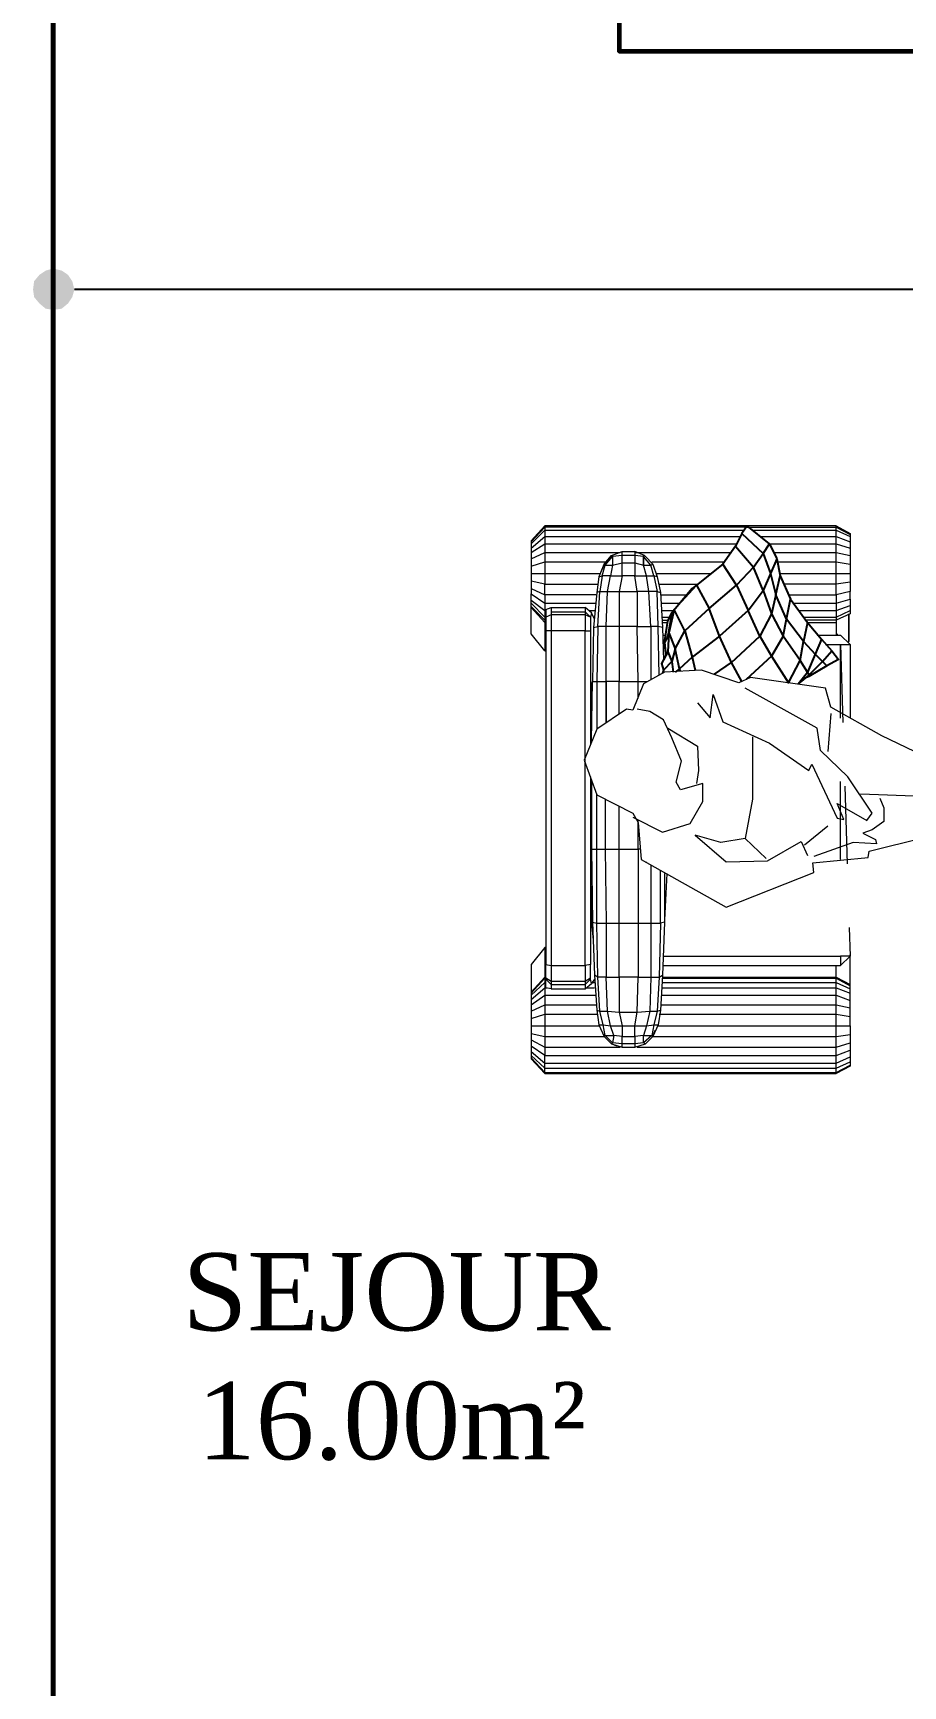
# Model space of a CAD drawing. Header units: inches. Extents: x 4.9 to 20.4, y 4.7 to 15.7.
# Drawn here: x 9.955 to 11.323, y 9.697 to 12.297 of the extents above; entities that cross this region are included whole.
import ezdxf

# ---------------------------------------------------------------- set-up
doc = ezdxf.new("R2010")
doc.units = ezdxf.units.IN
doc.header["$MEASUREMENT"] = 0
doc.linetypes.add('PDF_IMPORT', pattern=[1, 0.8, -0.2])
for name, color, linetype in [('PDF_Geometry', 7, 'Continuous'), ('PDF_Solid Fills', 7, 'Continuous'), ('PDF_Text', 7, 'Continuous')]:
    doc.layers.add(name, color=color, linetype=linetype)
doc.styles.add('PDF Romantic', font='romantic.ttf')

# ---------------------------------------------------------------- blocks, each defined once
blk = doc.blocks.new('distribution 3')
at = {"layer": 'PDF_Solid Fills', "transparency": 33554559}
blk.add_hatch(color=256, dxfattribs=at).paths.add_polyline_path([(7.5017, 11.1788), (7.49, 11.1771), (7.48, 11.1688), (7.4717, 11.1588), (7.47, 11.1471), (7.4717, 11.1338), (7.48, 11.1238), (7.49, 11.1171), (7.5017, 11.1138), (7.515, 11.1171), (7.525, 11.1238), (7.5317, 11.1338), (7.535, 11.1471), (7.5317, 11.1588), (7.525, 11.1688), (7.515, 11.1771)])
at = {"layer": 'PDF_Geometry', "lineweight": 60}
for points in [[(8.0783, 11.1471), (8.8467, 11.1471), (4.6, 11.1471), (8.8467, 11.1471)], [(8.0783, 10.1354), (8.0783, 10.2571), (7.8767, 10.2571), (7.8767, 7.5454), (5.2867, 7.5454), (5.2867, 9.4071), (5.165, 9.4071), (5.165, 7.5454)]]:
    blk.add_lwpolyline(points, dxfattribs=at)
at = {"layer": 'PDF_Geometry', "lineweight": 25}
for points in [[(7.5017, 7.5787), (7.5017, 7.6104), (7.5017, 11.0821), (7.5017, 11.1137)], [(6.9567, 10.1804), (6.9617, 10.1788), (6.9317, 10.1804), (6.9133, 10.1904), (6.9033, 10.1871), (6.8983, 10.1888)], [(7.1017, 10.0204), (7.13, 10.0554), (7.1183, 10.0638), (7.0983, 10.0738), (7.07, 10.0938), (7.0367, 10.1354), (7.0317, 10.1421), (6.9933, 10.1738), (6.9983, 10.1704), (7.0367, 10.1354), (7, 10.1154), (6.965, 10.1538), (6.9983, 10.1704), (6.9617, 10.1788), (6.9367, 10.1687), (6.9167, 10.1738), (6.9, 10.1721)], [(7.0783, 10.0087), (7.055, 10.0188), (7.0217, 10.0104), (6.9917, 10.0171), (6.9567, 10.0354), (6.9967, 10.0538), (6.9567, 10.0988), (6.9233, 10.1421), (6.905, 10.1621), (6.9, 10.1687)], [(6.9017, 10.1604), (6.905, 10.1621), (6.9367, 10.1687), (6.965, 10.1538), (6.9233, 10.1421), (6.9033, 10.1371)], [(6.9317, 10.1804), (6.9167, 10.1738), (6.9033, 10.1871)], [(6.925, 10.1837), (6.93, 10.1837), (6.9467, 10.1854), (6.98, 10.1804), (6.9933, 10.1738), (6.9567, 10.1804), (6.9467, 10.1854), (6.9267, 10.1837)], [(6.885, 10.0638), (6.915, 10.0804), (6.9567, 10.0988), (7, 10.1154), (7.0367, 10.0721), (6.9967, 10.0538), (7.0283, 10.0304), (6.9917, 10.0171), (6.9567, 9.9987), (6.925, 10.0171), (6.8833, 9.9904), (6.9183, 9.9721), (6.9567, 9.9987), (6.9833, 9.9937), (7.0217, 10.0104), (7.0517, 10.0038)], [(6.8967, 10.1071), (6.915, 10.0804), (6.9567, 10.0354), (6.925, 10.0171), (6.8883, 10.0571)], [(7.0983, 10.0738), (7.065, 10.0454), (7.0367, 10.0721), (7.07, 10.0938)], [(7.1183, 10.0638), (7.0867, 10.0304), (7.1017, 10.0204), (7.0783, 10.0087), (7.0517, 10.0038), (7.015, 9.9871)], [(6.8833, 9.9904), (6.885, 9.9904)], [(6.9783, 9.9604), (6.9483, 9.9671), (6.9833, 9.9937), (7.015, 9.9871), (6.9783, 9.9604), (6.9517, 9.9387), (6.9333, 9.9221), (6.92, 9.9121), (6.91, 9.9304), (6.8933, 9.9587), (6.89, 9.9654)], [(6.9517, 9.9387), (6.9283, 9.9488), (6.9167, 9.9371), (6.895, 9.9587), (6.8817, 9.9754), (6.9, 9.9604), (6.895, 9.9587), (6.8933, 9.9587)], [(6.91, 9.9304), (6.9167, 9.9371), (6.9333, 9.9221)]]:
    blk.add_lwpolyline(points, dxfattribs=at)
at = {"layer": 'PDF_Geometry', "lineweight": 9}
for points in [[(6.4667, 10.3721), (6.4667, 10.3737), (6.44, 10.3954), (6.3967, 10.3954), (6.395, 10.3954), (6.3917, 10.3954), (6.385, 10.3954), (6.3767, 10.3954), (6.3667, 10.3954), (6.355, 10.3954), (6.3433, 10.3954), (6.3317, 10.3954), (6.3217, 10.3954), (6.3117, 10.3954), (6.3033, 10.3954), (6.2967, 10.3954), (6.2933, 10.3954), (6.2917, 10.3954), (6.2683, 10.3737), (6.27, 10.3737), (6.27, 9.9154), (6.2817, 9.8937)], [(6.2933, 10.3954), (6.27, 10.3737), (6.2767, 10.3737), (6.2767, 9.9154), (6.2867, 9.8937)], [(6.2967, 10.3954), (6.2767, 10.3737), (6.285, 10.3737), (6.285, 9.9154), (6.295, 9.8937)], [(6.3033, 10.3954), (6.285, 10.3737), (6.2967, 10.3737), (6.2967, 9.9154), (6.305, 9.8937)], [(6.4667, 10.3737), (6.42, 10.3737), (6.4183, 10.3737), (6.4117, 10.3737), (6.4033, 10.3737), (6.3917, 10.3737), (6.3767, 10.3737), (6.3617, 10.3737), (6.3433, 10.3737), (6.3267, 10.3737), (6.31, 10.3737), (6.2967, 10.3737), (6.3117, 10.3954)], [(6.3217, 10.3954), (6.31, 10.3737), (6.31, 10.2554)], [(6.3317, 10.3954), (6.3267, 10.3737), (6.3267, 10.2804)], [(6.3433, 10.3954), (6.3433, 10.3737), (6.3433, 10.2871)], [(6.355, 10.3954), (6.3617, 10.3737), (6.3617, 10.2904)], [(6.3667, 10.3954), (6.3767, 10.3737), (6.3767, 10.2937)], [(6.3767, 10.3954), (6.3917, 10.3737), (6.3917, 10.2937)], [(6.385, 10.3954), (6.4033, 10.3737), (6.4033, 10.3704)], [(6.3917, 10.3954), (6.4117, 10.3737), (6.4117, 10.3721)], [(6.4183, 10.3021), (6.4133, 10.3104), (6.4133, 10.3637), (6.4183, 10.3721), (6.4183, 10.3737), (6.395, 10.3954)], [(6.42, 10.3721), (6.42, 10.3737), (6.3967, 10.3954)], [(7.0217, 10.2937), (7.0217, 10.3737), (7.0083, 10.3737), (6.9967, 10.3737), (6.9867, 10.3737), (6.9817, 10.3737), (6.9783, 10.3737), (6.9333, 10.3737), (6.96, 10.3954), (7.0017, 10.3954), (7.0033, 10.3954), (7.0083, 10.3954), (7.0133, 10.3954), (7.0233, 10.3954), (7.0083, 10.3737), (7.0083, 10.2937)], [(7.0017, 10.3954), (6.9783, 10.3737), (6.9783, 10.3721)], [(7.0033, 10.3954), (6.9817, 10.3737), (6.9817, 10.3721)], [(7.0083, 10.3954), (6.9867, 10.3737), (6.9867, 10.3721)], [(7.0133, 10.3954), (6.9967, 10.3737), (6.9967, 10.3721)], [(7.0317, 10.3954), (7.0217, 10.3737), (7.0383, 10.3737), (7.0383, 10.2904)], [(7.13, 9.9154), (7.13, 10.3737), (7.1067, 10.3954), (7.105, 10.3954), (7.1017, 10.3954), (7.095, 10.3954), (7.0883, 10.3954), (7.0783, 10.3954), (7.0667, 10.3954), (7.055, 10.3954), (7.0433, 10.3954), (7.0317, 10.3954), (7.0233, 10.3954)], [(7.13, 10.3737), (7.1283, 10.3737), (7.1233, 10.3737), (7.1133, 10.3737), (7.1017, 10.3737), (7.0883, 10.3737), (7.0733, 10.3737), (7.055, 10.3737), (7.0383, 10.3737), (7.0433, 10.3954)], [(7.055, 10.3954), (7.055, 10.3737), (7.055, 10.2871)], [(7.0667, 10.3954), (7.0733, 10.3737), (7.0733, 10.2788)], [(7.0783, 10.3954), (7.0883, 10.3737), (7.0883, 10.2554)], [(7.0883, 10.3954), (7.1017, 10.3737), (7.1017, 10.0721)], [(7.095, 10.3954), (7.1133, 10.3737), (7.1133, 10.0654)], [(7.1017, 10.3954), (7.1233, 10.3737), (7.1233, 10.0604)], [(7.1283, 10.0571), (7.1283, 10.3737), (7.105, 10.3954)], [(6.2683, 10.3737), (6.2683, 9.9154)], [(6.995, 10.3637), (6.995, 10.3104), (6.9867, 10.3021), (6.99, 10.3104), (6.99, 10.3637), (6.9867, 10.3721), (6.9983, 10.3721), (6.9867, 10.3721), (6.965, 10.3721), (6.44, 10.3721), (6.4383, 10.3637), (6.4133, 10.3637), (6.4083, 10.3637), (6.4017, 10.3637), (6.4017, 10.3104)], [(6.4017, 10.3637), (6.4033, 10.3721), (6.4167, 10.3721), (6.4183, 10.3721), (6.44, 10.3721)], [(6.4167, 10.3721), (6.4083, 10.3637), (6.4083, 10.3104), (6.4167, 10.3021)], [(6.9983, 10.3721), (7.0017, 10.3637), (6.995, 10.3637), (6.99, 10.3637), (6.965, 10.3637), (6.4383, 10.3637), (6.4383, 10.3104), (6.965, 10.3104), (6.965, 10.3637), (6.965, 10.3721)], [(6.9333, 10.3737), (6.9333, 10.3721)], [(7.0017, 10.3637), (7.0017, 10.3104)], [(6.73, 10.3004), (6.6217, 10.3004), (6.6217, 10.2921), (6.6217, 10.2788), (6.505, 10.2771), (6.42, 10.2771), (6.42, 10.2571), (6.365, 10.2571), (6.3433, 10.2521), (6.3267, 10.2521), (6.3283, 10.2654), (6.3167, 10.2671), (6.315, 10.2688)], [(6.6233, 10.3021), (6.6217, 10.3004), (6.5067, 10.2988), (6.505, 10.2921), (6.505, 10.2771), (6.505, 10.2571), (6.505, 10.2271), (6.505, 10.2071), (6.505, 10.1921), (6.42, 10.1937), (6.4233, 10.1888), (6.3683, 10.1921), (6.345, 10.1954), (6.3267, 10.2037), (6.3367, 10.2004)], [(6.735, 10.3021), (6.44, 10.3021), (6.4383, 10.3104), (6.4133, 10.3104), (6.4083, 10.3104), (6.4017, 10.3104), (6.41, 10.3004)], [(6.4033, 10.3071), (6.4033, 10.2954)], [(6.4167, 10.2954), (6.41, 10.3004), (6.4167, 10.3021), (6.4183, 10.3021), (6.44, 10.3021)], [(6.4117, 10.2988), (6.4117, 10.2954)], [(6.4783, 10.2971), (6.51, 10.3004), (6.5067, 10.2988), (6.4233, 10.2954)], [(6.5633, 10.3004), (6.51, 10.3004)], [(6.775, 9.7921), (6.8, 9.8438), (6.845, 9.9237), (6.875, 9.9321), (6.8917, 10.0504), (6.8833, 10.0687), (6.9033, 10.1271), (6.9, 10.1854), (6.8817, 10.2188), (6.84, 10.2354), (6.8417, 10.2454), (6.81, 10.2921), (6.7617, 10.3121), (6.7067, 10.2921), (6.6783, 10.2354), (6.6633, 10.2271), (6.605, 10.2221), (6.53, 10.0887), (6.585, 9.9504), (6.6, 9.9521), (6.6083, 9.8654), (6.6183, 9.8637), (6.64, 9.7771)], [(6.9933, 10.3004), (7.0017, 10.3104), (6.995, 10.3104), (6.99, 10.3104), (6.965, 10.3104), (6.965, 10.3021), (6.7867, 10.3021)], [(6.7917, 10.3004), (6.885, 10.2988), (6.885, 10.2921), (6.885, 10.2771), (6.82, 10.2771), (6.885, 10.2771), (6.9717, 10.2771)], [(6.97, 10.2971), (6.885, 10.2988), (6.8817, 10.3004), (6.8417, 10.3004)], [(6.9833, 10.2954), (6.9933, 10.3004), (6.9867, 10.3021), (6.965, 10.3021)], [(6.9967, 10.3038), (6.9967, 10.2954)], [(6.5967, 10.2071), (6.505, 10.2071), (6.42, 10.2071), (6.3667, 10.2088), (6.3433, 10.2137), (6.3283, 10.2188), (6.3283, 10.2054), (6.3167, 10.2188), (6.315, 10.2321), (6.315, 10.2521), (6.3167, 10.2671), (6.3283, 10.2788), (6.3283, 10.2654), (6.3433, 10.2704), (6.3667, 10.2754), (6.42, 10.2771), (6.42, 10.2904), (6.4233, 10.2954), (6.3683, 10.2921), (6.345, 10.2888), (6.3267, 10.2804), (6.3283, 10.2788), (6.345, 10.2821), (6.3667, 10.2871), (6.42, 10.2904), (6.505, 10.2921), (6.6217, 10.2921), (6.7083, 10.2921)], [(6.315, 10.2688), (6.3267, 10.2804), (6.315, 10.2688)], [(6.345, 10.2888), (6.345, 10.2821), (6.3433, 10.2704), (6.3433, 10.2521), (6.3433, 10.2321), (6.3433, 10.2137), (6.345, 10.2021), (6.345, 10.1954)], [(6.3683, 10.2921), (6.3667, 10.2871), (6.3667, 10.2754), (6.365, 10.2571), (6.365, 10.2287), (6.3667, 10.2088), (6.3667, 10.1971), (6.3683, 10.1921)], [(6.7, 10.2788), (6.6217, 10.2788), (6.6217, 10.2571), (6.6883, 10.2571)], [(7.07, 10.2804), (7.0683, 10.2788), (7.0817, 10.2671), (7.0683, 10.2671), (7.0517, 10.2704), (7.0517, 10.2837), (7.0267, 10.2871), (7.025, 10.2921), (6.97, 10.2971), (6.9717, 10.2904), (6.885, 10.2921), (6.81, 10.2921)], [(6.8583, 10.2271), (6.885, 10.2271), (6.9717, 10.2287), (6.9717, 10.2571), (6.9717, 10.2771), (7.0267, 10.2754), (7.0267, 10.2571), (6.9717, 10.2571), (6.885, 10.2571), (6.885, 10.2771), (6.9717, 10.2771), (6.9717, 10.2904), (7.0267, 10.2871), (7.0267, 10.2754), (7.0517, 10.2704), (7.0517, 10.2521), (7.0717, 10.2521), (7.0717, 10.2321), (7.0683, 10.2188)], [(6.9867, 10.2971), (6.9867, 10.2954)], [(7.05, 10.2888), (7.025, 10.2921)], [(7.0583, 10.2854), (7.07, 10.2804), (7.05, 10.2888), (7.0517, 10.2837), (7.0683, 10.2788), (7.0683, 10.2671), (7.0717, 10.2521), (7.0833, 10.2521), (7.09, 10.2521), (7.09, 10.2321)], [(7.07, 10.2804), (7.0833, 10.2688), (7.07, 10.2804)], [(6.3117, 10.2604), (6.315, 10.2688), (6.31, 10.2521), (6.315, 10.2521), (6.3267, 10.2521), (6.3267, 10.2321), (6.315, 10.2321), (6.31, 10.2321), (6.315, 10.2154), (6.3167, 10.2188), (6.3283, 10.2188), (6.3267, 10.2321), (6.3433, 10.2321), (6.365, 10.2287), (6.42, 10.2271), (6.42, 10.2071), (6.42, 10.1937), (6.3667, 10.1971), (6.345, 10.2021), (6.3283, 10.2054), (6.3267, 10.2037), (6.3267, 9.9154), (6.33, 9.8937)], [(6.31, 10.2521), (6.31, 10.2321)], [(6.6217, 10.2238), (6.6217, 10.2271), (6.505, 10.2271), (6.42, 10.2271), (6.42, 10.2571), (6.505, 10.2571), (6.6217, 10.2571), (6.6217, 10.2271), (6.6683, 10.2271)], [(6.835, 10.2571), (6.885, 10.2571), (6.885, 10.2271), (6.885, 10.2121)], [(7.085, 10.2204), (7.0833, 10.2171), (7.09, 10.2321), (7.0833, 10.2321), (7.0717, 10.2321), (7.0517, 10.2321), (7.0517, 10.2521), (7.0267, 10.2571), (7.0267, 10.2287), (6.9717, 10.2287), (6.9717, 10.2071), (6.8883, 10.2071)], [(6.895, 10.1937), (6.9717, 10.1954), (7.0267, 10.1971), (7.0267, 10.2104), (7.0517, 10.2137), (7.0683, 10.2188), (7.0817, 10.2188), (7.0833, 10.2321), (7.0833, 10.2521), (7.0817, 10.2671), (7.0833, 10.2688), (7.09, 10.2521)], [(6.31, 10.2287), (6.31, 9.9154), (6.3167, 9.8937)], [(6.6717, 10.2354), (6.6483, 10.1888), (6.6617, 10.1454), (6.6967, 10.1254), (6.725, 10.1254), (6.715, 10.1604), (6.7267, 10.1671), (6.76, 10.1587), (6.7967, 10.1738), (6.825, 10.1871), (6.8383, 10.2088), (6.8417, 10.2287)], [(7.0883, 10.2304), (7.0883, 10.0804)], [(6.3433, 10.1971), (6.3433, 9.9154), (6.3433, 9.8937), (6.33, 9.8937), (6.3167, 9.8937), (6.305, 9.8937), (6.295, 9.8937), (6.2867, 9.8937), (6.2817, 9.8937), (6.28, 9.8937), (6.2683, 9.9154), (6.27, 9.9154), (6.2767, 9.9154), (6.285, 9.9154), (6.2967, 9.9154), (6.31, 9.9154), (6.3267, 9.9154), (6.3433, 9.9154), (6.3617, 9.9154), (6.3767, 9.9154), (6.3917, 9.9154), (6.4033, 9.9154), (6.4117, 9.9154), (6.4183, 9.9154), (6.42, 9.9154), (6.4383, 9.9154)], [(6.3267, 10.2037), (6.315, 10.2154), (6.3267, 10.2037)], [(6.3617, 10.1937), (6.3617, 9.9154), (6.3583, 9.8937)], [(6.6, 10.2137), (6.6017, 10.2137)], [(7.05, 10.1971), (7.025, 10.1921)], [(7.0383, 10.1937), (7.0383, 10.1321)], [(7.055, 10.1988), (7.055, 10.1121)], [(7.0817, 10.2154), (7.07, 10.2037), (7.0833, 10.2171)], [(7.0733, 10.2054), (7.0733, 10.0921)], [(7.0833, 10.2171), (7.0817, 10.2188), (7.0833, 10.2171)], [(6.3767, 10.1904), (6.3767, 9.9154), (6.3717, 9.8937)], [(6.3917, 10.1904), (6.3917, 9.9154), (6.3833, 9.8937)], [(6.4033, 10.1888), (6.4033, 9.9154), (6.395, 9.8937)], [(6.4117, 10.1888), (6.4117, 9.9154), (6.4017, 9.8937)], [(6.4183, 10.1888), (6.4183, 9.9154), (6.4067, 9.8937)], [(6.42, 10.1888), (6.42, 9.9154), (6.4083, 9.8937)], [(6.5833, 10.1821), (6.51, 10.1854), (6.5067, 10.1854), (6.4233, 10.1888)], [(6.4383, 10.1871), (6.4383, 9.9087)], [(6.4533, 10.1871), (6.4533, 9.9087)], [(6.5833, 10.1854), (6.5067, 10.1854), (6.505, 10.1921), (6.5883, 10.1921)], [(6.8117, 10.1804), (6.7833, 10.1337), (6.745, 10.1321), (6.725, 10.1354)], [(6.97, 10.1888), (6.9183, 10.1871)], [(6.9433, 10.1871), (6.9433, 10.1854)], [(6.9583, 10.1888), (6.9583, 10.1837)], [(6.9783, 10.1888), (6.9783, 10.1804)], [(6.9817, 10.1888), (6.9817, 10.1788)], [(6.9867, 10.1888), (6.9867, 10.1771)], [(6.9967, 10.1904), (6.9967, 10.1721)], [(7.0083, 10.1904), (7.0083, 10.1621)], [(7.0217, 10.1921), (7.0217, 10.1504)], [(6.7983, 10.0471), (6.7, 10.0471), (6.6383, 10.0587), (6.6317, 10.0971), (6.6433, 10.1371), (6.6017, 10.0887), (6.6033, 10.0237), (6.6333, 9.9704), (6.6117, 9.9604)], [(6.8517, 10.1337), (6.8283, 10.1137), (6.865, 10.1088), (6.8217, 10.0938), (6.7883, 10.0204), (6.745, 9.9587), (6.755, 9.9537), (6.67, 9.9138), (6.6683, 9.9037), (6.6933, 9.9138), (6.6667, 9.8671), (6.6783, 9.8588), (6.735, 9.8971), (6.7767, 9.9404), (6.8117, 9.9454), (6.875, 10.0587)], [(6.6383, 10.0587), (6.6067, 10.0254)], [(7.1233, 10.0471), (7.1233, 9.9154), (7.1133, 9.8937)], [(7.1283, 10.0554), (7.1283, 9.9154), (7.1167, 9.8937)], [(7.0883, 10.0137), (7.0883, 9.9154), (7.0833, 9.8937)], [(7.1017, 10.0204), (7.1017, 9.9154), (7.095, 9.8937)], [(7.1133, 10.0354), (7.1133, 9.9154), (7.105, 9.8937)], [(7.0217, 9.9904), (7.0217, 9.9154), (7.0383, 9.9154), (7.055, 9.9154), (7.0733, 9.9154), (7.0883, 9.9154), (7.1017, 9.9154), (7.1133, 9.9154), (7.1233, 9.9154), (7.1283, 9.9154), (7.13, 9.9154), (7.1183, 9.8937), (7.1167, 9.8937), (7.1133, 9.8937), (7.105, 9.8937), (7.095, 9.8937), (7.0833, 9.8937), (7.07, 9.8937), (7.055, 9.8937), (7.0417, 9.8937), (7.0383, 9.9154), (7.0383, 9.9971)], [(7.055, 10.0038), (7.055, 9.9154), (7.055, 9.8937)], [(7.0733, 10.0071), (7.0733, 9.9154), (7.07, 9.8937)], [(6.6283, 9.9654), (6.6583, 9.9287)], [(7.0083, 9.9821), (7.0083, 9.9154), (7.015, 9.8937), (7.0267, 9.8937), (7.0217, 9.9154), (7.0083, 9.9154), (6.9967, 9.9154), (6.9867, 9.9154), (6.9817, 9.9154), (6.9783, 9.9154), (6.9583, 9.9154)], [(6.9783, 9.9621), (6.9783, 9.9154)], [(7.015, 9.8937), (7.005, 9.8937), (6.9967, 9.8937), (6.9917, 9.8937), (6.9817, 9.9154), (6.9817, 9.9637)], [(6.9867, 9.9671), (6.9867, 9.9154), (6.9967, 9.8937)], [(6.9967, 9.9737), (6.9967, 9.9154), (7.005, 9.8937)], [(6.7017, 9.8471), (6.6867, 9.8404), (6.665, 9.8404), (6.6517, 9.8588), (6.6467, 9.8737), (6.6367, 9.8537), (6.63, 9.8521), (6.6317, 9.8887), (6.61, 9.9504)], [(6.9583, 9.9454), (6.9583, 9.9087), (6.9433, 9.8937), (6.8283, 9.8937)], [(6.835, 9.9237), (6.775, 9.9287)], [(6.9433, 9.9321), (6.9433, 9.9087), (6.9433, 9.8937)], [(6.96, 9.9138), (6.9583, 9.9138)], [(6.3433, 9.8937), (6.3583, 9.8937), (6.3717, 9.8937), (6.3833, 9.8937), (6.395, 9.8937), (6.4017, 9.8937), (6.4067, 9.8937), (6.4083, 9.8937), (6.4533, 9.8937), (6.455, 9.8937)], [(6.9467, 9.8971), (6.9483, 9.8954)], [(6.9917, 9.8954), (6.9483, 9.8954), (6.9917, 9.8954)], [(7.0417, 9.8937), (7.0267, 9.8937)], [(6.7083, 9.8771), (6.705, 9.7787), (6.7017, 9.6671)]]:
    blk.add_lwpolyline(points, dxfattribs=at)
for points in [[(7.0267, 10.2287), (7.0517, 10.2321), (7.0517, 10.2137), (7.0517, 10.2021), (7.0267, 10.1971), (7.025, 10.1921), (6.97, 10.1888), (6.9717, 10.1954), (6.9717, 10.2071), (7.0267, 10.2104)], [(7.07, 10.2037), (7.05, 10.1971), (7.0517, 10.2021), (7.0683, 10.2071), (7.0817, 10.2188), (7.0683, 10.2188), (7.0683, 10.2071)], [(6.4533, 9.8937), (6.4533, 9.9087), (6.4383, 9.9087)]]:
    blk.add_lwpolyline(points, close=True, dxfattribs=at)
at = {"layer": 'PDF_Geometry', "lineweight": 25}
for points in [[(7.0283, 10.0304), (7.065, 10.0454), (7.0867, 10.0304), (7.055, 10.0188)], [(6.9, 9.9604), (6.9183, 9.9721), (6.9483, 9.9671), (6.9283, 9.9488)]]:
    blk.add_lwpolyline(points, close=True, dxfattribs=at)
at = {"layer": 'PDF_Geometry', "linetype": 'PDF_IMPORT', "lineweight": 9, "ltscale": 0.153333}
blk.add_lwpolyline([(6.605, 9.9087), (6.9433, 9.9087), (6.4533, 9.8937)], dxfattribs=at)
at = {"layer": 'PDF_Text', "char_height": 0.12168, "attachment_point": 7, "rotation": 270, "style": 'PDF Romantic'}
for s, insert in [('SEJOUR', (5.8625, 10.9438)), ('16.00m²', (5.6591, 10.9204))]:
    blk.add_mtext(s, dxfattribs=dict(at, insert=insert))

msp = doc.modelspace()

# ---------------------------------------------------------------- block references
at = {"rotation": 89.99999999999999}
msp.add_blockref('distribution 3', (21.1336, 4.392), dxfattribs=at)

doc.saveas('drawing.dxf')
